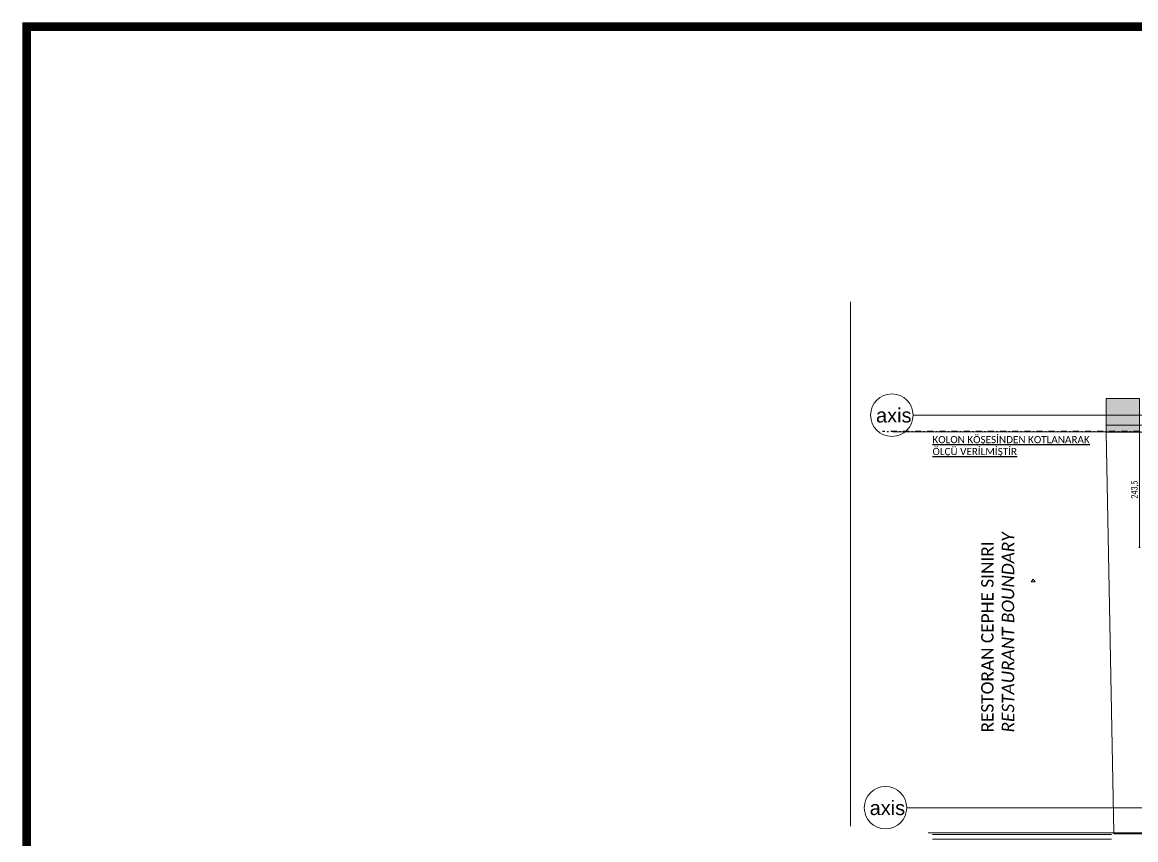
# Model space of a CAD drawing. Header units: millimetres. Extents: x -24 to 530668, y -246875 to -2983.
# Drawn here: x 257069 to 259409, y -118681 to -116963 of the extents above; entities that cross this region are included whole.
import ezdxf
from ezdxf.enums import TextEntityAlignment as Align

# ---------------------------------------------------------------- set-up
doc = ezdxf.new("R2010")
doc.units = ezdxf.units.MM
doc.header["$PDMODE"] = 2
doc.linetypes.add('DASHDOT', pattern=[25.4, 12.7, -6.35, 0, -6.35])
doc.layers.get('0').update_dxf_attribs({"lineweight": 20})
for name, color, linetype, lineweight in [('aydınlatma yazı', 1, 'Continuous', 20), ('kesik', 1, 'DASHDOT', 25), ('t_tarama', 253, 'Continuous', 5), ('t_yazı', 23, 'Continuous', 25), ('ölçü', 251, 'Continuous', 5)]:
    doc.layers.add(name, color=color, linetype=linetype, lineweight=lineweight)
doc.styles.get("Standard").update_dxf_attribs({"font": 'times.ttf', "height": 12})
doc.styles.add('txt_tur_1', font='arial.ttf', dxfattribs={"height": 1.5})
doc.styles.add('yazı', font='arial.ttf')
doc.styles.add('Ölçü50', font='calibri.ttf', dxfattribs={"width": 0.7})
doc.dimstyles.new('olcu10', dxfattribs={"dimtxt": 14, "dimasz": 2, "dimexe": 1.25, "dimexo": 0.625, "dimgap": 0.5, "dimtad": 1, "dimdec": 1, "dimrnd": 0.5, "dimzin": 9, "dimtxsty": 'Ölçü50', "dimblk": 'ARCHTICK', "dimcen": 2, "dimclrd": 256, "dimclre": 256, "dimclrt": 6, "dimazin": 2, "dimtfac": 1, "dimtdec": 1, "dimtix": 1, "dimtmove": 0, "dimatfit": 3, "dimldrblk": 'ARCHTICK', "dimfxl": 1, "dimlwd": -1, "dimarcsym": 0})

# ---------------------------------------------------------------- blocks, each defined once
blk = doc.blocks.new('_ArchTick')
at = {"color": 0, "linetype": 'ByBlock', "const_width": 0.15}
blk.add_lwpolyline([(-0.5, -0.5), (0.5, 0.5)], dxfattribs=at)
blk = doc.blocks.new('*D542')
at = {"layer": 'aydınlatma yazı', "lineweight": -2, "transparency": 16777216}
for p, q in [((259418.6, -117823), (259415.7, -117823)), ((259418.6, -118066.4), (259415.7, -118066.4))]:
    blk.add_line(p, q, dxfattribs=at)
at = {"layer": 'aydınlatma yazı', "transparency": 16777216}
blk.add_line((259417, -117823), (259417, -118066.4), dxfattribs=at)
at = {"layer": 'DEFPOINTS', "color": 0, "transparency": 16777216}
for p in [(259419.2, -117823), (259417, -118066.4), (259419.2, -118066.4)]:
    blk.add_point(p, dxfattribs=at)
at = {"layer": 'aydınlatma yazı', "transparency": 16777216, "xscale": 2, "yscale": 2, "zscale": 2}
for p, rotation in [((259417, -117823), 90), ((259417, -118066.4), 270)]:
    blk.add_blockref('_ArchTick', p, dxfattribs=dict(at, rotation=rotation))
at = {"layer": 'aydınlatma yazı', "color": 6, "transparency": 16777216, "insert": (259407.9, -117944.7), "char_height": 14, "attachment_point": 5, "rotation": 90, "style": 'Ölçü50'}
blk.add_mtext('243,5', dxfattribs=at)
blk = doc.blocks.new('NEW')
at = {"layer": 't_tarama'}
h = blk.add_hatch(dxfattribs=at)
h.set_pattern_fill('ANSI33', color=256, angle=90, style=0)
h.set_pattern_definition([(135, (243526.0257, -129410.637), (-4.490128, -4.490128), []), (135, (243526.0257, -129406.147), (-4.490128, -4.490128), [3.175, -1.5875])])
edge = h.paths.add_edge_path()
edge.add_arc((271845.8, -115080.6), 30, 0, 360)
edge = h.paths.add_edge_path()
edge.add_arc((271021, -115080.6), 30, 0, 360)
h.paths.add_polyline_path([(270573.5, -114225.6), (270643.5, -114225.6), (270643.5, -114295.6), (270573.5, -114295.6)])
for p, q in [((270036.6, -114022.5), (270036.6, -115124.7)), ((270168, -114260.6, -17966.2), (273435.8, -114260.6, -17966.2)), ((270573.5, -114281.6), (272653.5, -114281.6)), ((270643.5, -114295.6), (270573.5, -114295.6)), ((270573.5, -114295.6), (270590, -115138.7)), ((270573.5, -114296.6), (270590, -115139.2, 2.3)), ((270573.5, -114296.6), (272643.5, -114296.6)), ((270420.6, -114605.2), (270416.4, -114610.8)), ((270424.8, -114610.8), (270416.4, -114610.8)), ((270420.6, -114605.2), (270424.8, -114610.8)), ((270154.6, -115085.6, -17966.2), (273422.4, -115085.6, -17966.2)), ((270590, -115138.7), (270873.5, -115138.7)), ((270590, -115140.7, 0), (270873.5, -115140.7, 0))]:
    blk.add_line(p, q, dxfattribs=at)
for points in [[(270573.5, -114225.6), (270643.5, -114225.6), (270643.5, -114295.6), (270573.5, -114295.6)], [(270873.5, -115140.7), (270873.5, -115138.7), (270590, -115138.7), (270590, -115140.7)]]:
    blk.add_lwpolyline(points, close=True, dxfattribs=at)
for points in [[(270573.5, -114295.6), (270528.5, -114295.6), (270125.7, -114295.6)], [(270590, -115138.7), (270199.8, -115138.7)]]:
    blk.add_lwpolyline(points, dxfattribs=at)
at = {"layer": 't_tarama', "elevation": 0}
for points in [[(270585, -115141.7), (270208.5, -115141.7)], [(270585, -115151.7), (270208.5, -115151.7)]]:
    blk.add_lwpolyline(points, dxfattribs=at)
at = {"layer": 't_tarama'}
for centre in [(270123.4, -114260.6, -17966.2), (270110, -115085.6, -17966.2)]:
    blk.add_circle(centre, 44.6, dxfattribs=at)
at = {"layer": 't_tarama', "insert": (270311.1, -114927.5, 3), "char_height": 26, "width": 491.39, "attachment_point": 1, "rotation": 90}
blk.add_mtext('{\\fCalibri|b0|i0|c162|p34;RESTORAN CEPHE SINIRI\\P\\fCalibri|b0|i1|c162|p34;RESTAURANT BOUNDARY}', dxfattribs=at)
at = {"layer": 't_tarama', "style": 'txt_tur_1'}
for tag, p in [('19S', (270127.4, -114276.1, -17966.2)), ('20T', (270114, -115101.1, -17966.2)), ('21U', (270114, -116087.1, -17966.2)), ('22V', (270114, -116926.1, -17966.2))]:
    blk.add_attdef(tag, text='', height=30, dxfattribs=at).set_placement(p, align=Align.CENTER)

msp = doc.modelspace()

# ---------------------------------------------------------------- linework, layer by layer
at = {"color": 252, "const_width": 18.492, "elevation": 0}
msp.add_lwpolyline([(257078.621, -120795.298), (257078.621, -116971.857), (263223.804, -116971.857), (263223.804, -120795.298)], close=True, dxfattribs=at)
at = {"layer": 'kesik', "color": 1, "elevation": 0.261}
msp.add_lwpolyline([(259417.488, -117822.958), (258877.07, -117822.958)], dxfattribs=at)

# ---------------------------------------------------------------- block references
at = {"layer": 'ölçü', "color": 2}
ref = msp.add_blockref('NEW', (-11226.539, -3527.622, 0.261), dxfattribs=at)
ref.add_attrib('19S', 'axis', dxfattribs={"layer": 't_tarama', "height": 30, "style": 'txt_tur_1'}).set_placement((258900.858, -117803.677, -17965.931), align=Align.CENTER)
ref.add_attrib('20T', 'axis', dxfattribs={"layer": 't_tarama', "height": 30, "style": 'txt_tur_1'}).set_placement((258887.477, -118628.677, -17965.931), align=Align.CENTER)

# ---------------------------------------------------------------- texts
at = {"layer": 't_yazı', "color": 7, "insert": (258982.219, -117832.144, 0.261), "char_height": 15, "width": 336.68124, "attachment_point": 1, "style": 'yazı'}
msp.add_mtext('\\A1;{\\fCalibri|b0|i0|c162|p34;\\L\\C0;KOLON KÖŞESİNDEN KOTLANARAK ÖLÇÜ VERİLMİŞTİR}', dxfattribs=at)

# ---------------------------------------------------------------- dimensions: what is measured, and where the dimension line sits
at = {"layer": 'aydınlatma yazı'}
dim = msp.add_linear_dim(base=(259416.987, -118066.424, 0.261), p1=(259419.235, -117822.958, 0.261), p2=(259419.235, -118066.424, 0.261), angle=90, dimstyle='olcu10', dxfattribs=at)
dim.commit()
dim.dimension.update_dxf_attribs({"geometry": '*D542', "text_midpoint": (259407.855, -117944.691, 0.261)})

doc.saveas('drawing.dxf')
